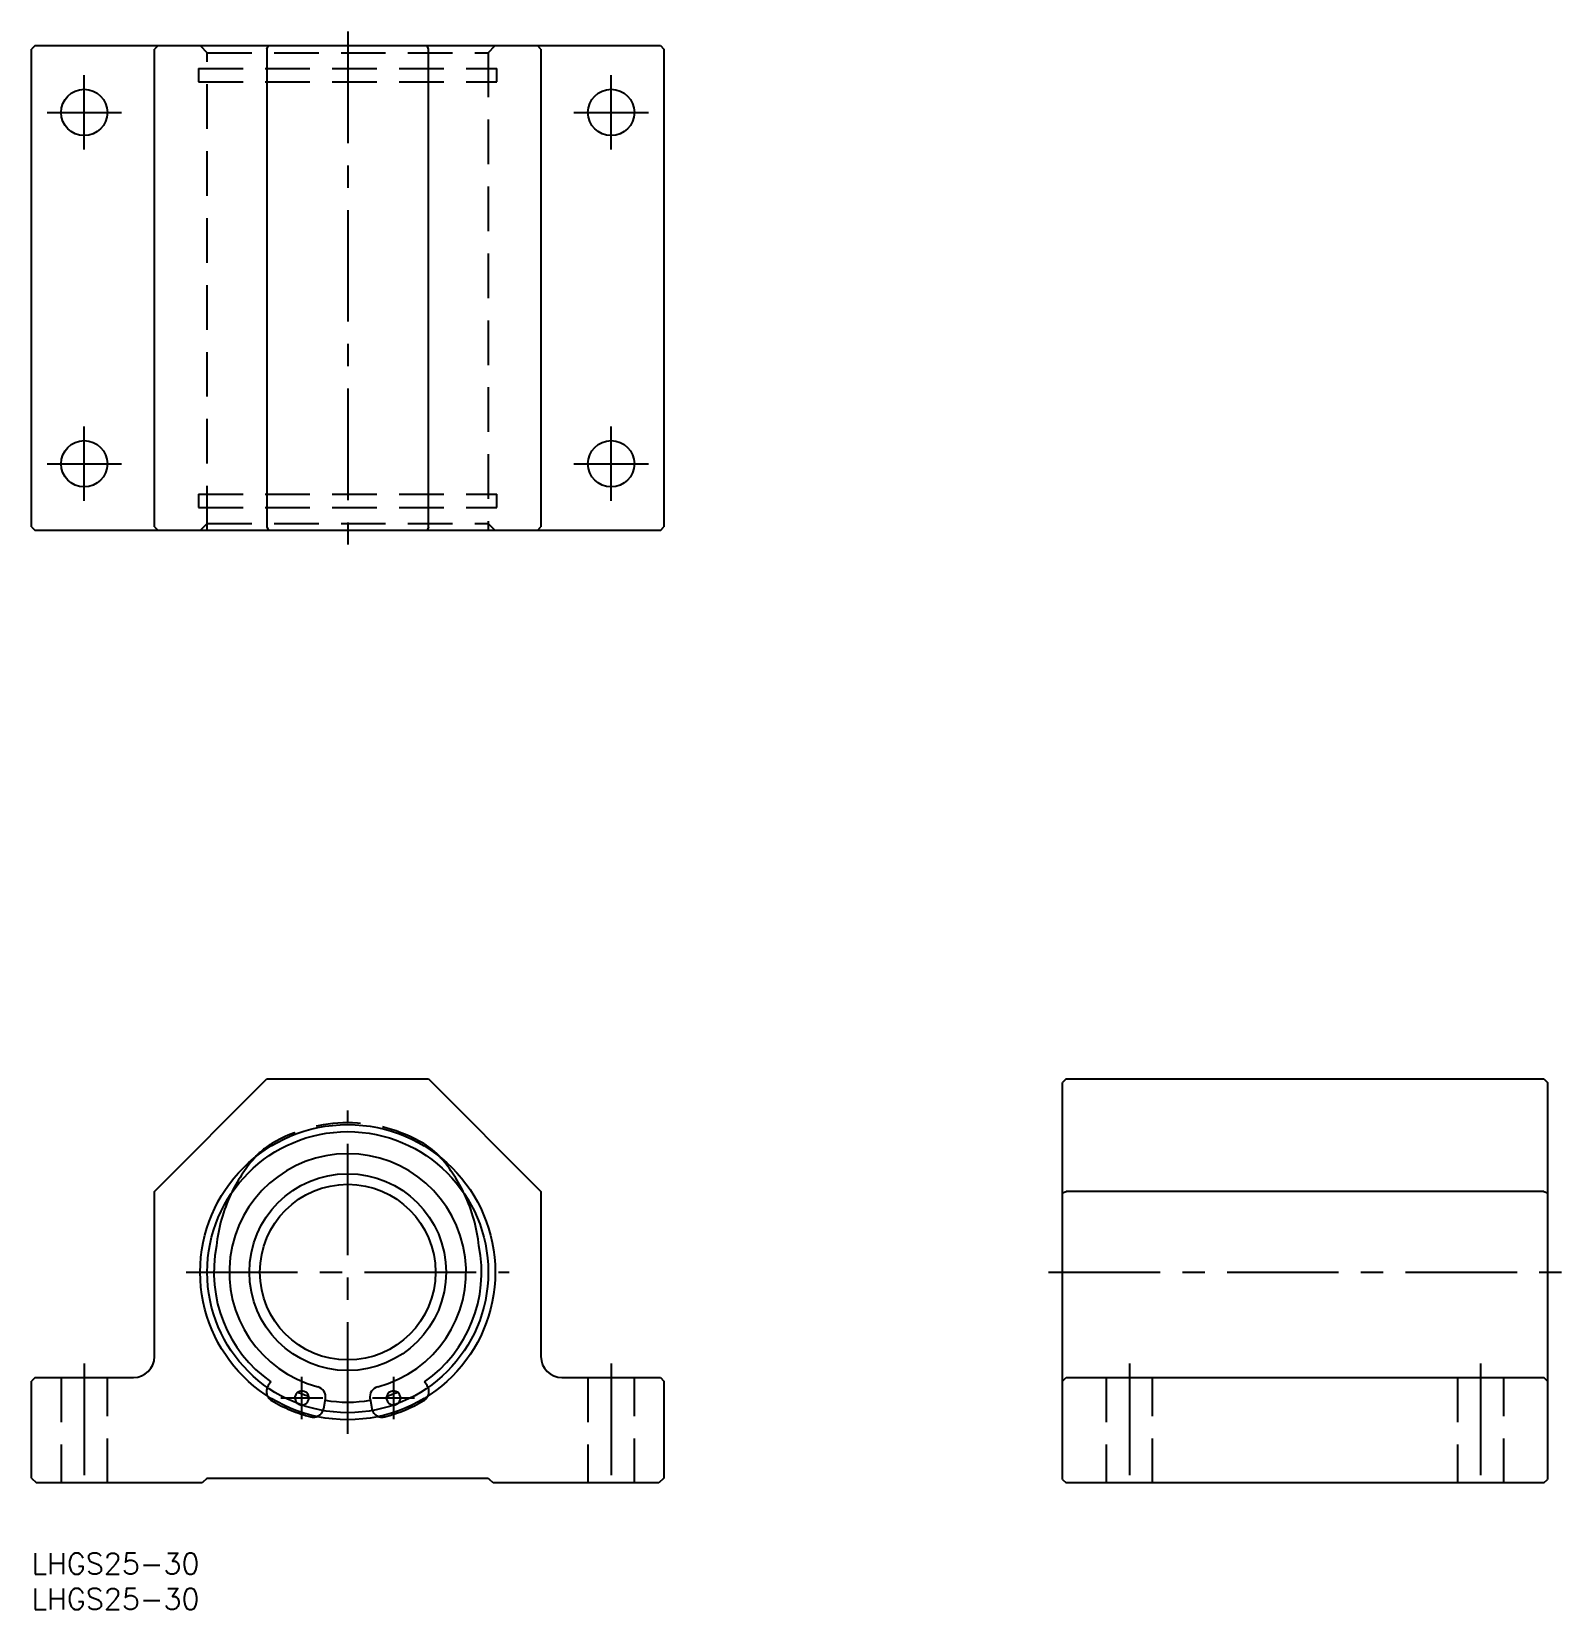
# Model space of a CAD drawing. Extents: x 0 to 218, y -8 to 217.
import ezdxf

# ---------------------------------------------------------------- set-up
doc = ezdxf.new("R2010")
doc.units = 0
doc.header["$LTSCALE"] = 0.5
doc.linetypes.add('CENTER', pattern=[50.8, 31.75, -6.35, 6.35, -6.35])
doc.linetypes.add('DASHED', pattern=[19.05, 12.7, -6.35])
for name, color, linetype in [('MSM_CENTER', 1, 'CENTER'), ('MSM_CONTINUOUS', 7, 'CONTINUOUS'), ('MSM_DASHED', 4, 'DASHED'), ('MSM_PART_NUMBER', 7, 'CONTINUOUS')]:
    doc.layers.add(name, color=color, linetype=linetype)
doc.styles.get("Standard").update_dxf_attribs({"font": 'txt.shx', "height": 3, "bigfont": 'bigfont.shx'})

# ---------------------------------------------------------------- blocks, each defined once
blk = doc.blocks.new('*U5')
at = {"layer": 'MSM_PART_NUMBER'}
blk.add_text('LHGS25-30', height=3, dxfattribs=at).set_placement((0, -3))
blk = doc.blocks.new('*U6')
at = {"layer": 'MSM_PART_NUMBER'}
blk.add_text('LHGS25-30', height=3, dxfattribs=at).set_placement((0, -8))

msp = doc.modelspace()

# ---------------------------------------------------------------- linework, layer by layer
at = {"layer": 'MSM_CENTER'}
for p, q in [((45, 216.55), (45, 143.55)), ((7.5, 199.75), (7.5, 210.35)), ((82.5, 199.75), (82.5, 210.35)), ((2.2, 205.05), (12.8, 205.05)), ((77.2, 205.05), (87.8, 205.05)), ((7.5, 149.75), (7.5, 160.35)), ((82.5, 149.75), (82.5, 160.35)), ((2.2, 155.05), (12.8, 155.05)), ((77.2, 155.05), (87.8, 155.05)), ((45, 17), (45, 63)), ((22, 40), (68, 40)), ((144.76, 40), (217.76, 40)), ((7.5, 27), (7.5, 8)), ((82.5, 27), (82.5, 8)), ((156.26, 27), (156.26, 8)), ((206.26, 27), (206.26, 8)), ((38.48, 19.1), (38.48, 25.1)), ((51.52, 25.1), (51.52, 19.1)), ((35.48, 22.1), (41.48, 22.1)), ((48.52, 22.1), (54.52, 22.1))]:
    msp.add_line(p, q, dxfattribs=at)
at = {"layer": 'MSM_CONTINUOUS'}
for p, q in [((0.5, 214.55), (0, 214.05)), ((0, 146.05), (0, 214.05)), ((0.5, 214.55), (89.5, 214.55)), ((18, 214.55), (17.5, 214.05)), ((17.5, 146.05), (17.5, 214.05)), ((33.5, 214.05), (33.71, 214.55)), ((33.5, 214.05), (33.5, 146.05)), ((56.5, 214.05), (56.29, 214.55)), ((56.5, 146.05), (56.5, 214.05)), ((72.5, 214.05), (72, 214.55)), ((72.5, 214.05), (72.5, 146.05)), ((89.5, 214.55), (90, 214.05)), ((90, 214.05), (90, 146.05)), ((0, 146.05), (0.5, 145.55)), ((17.5, 146.05), (18, 145.55)), ((33.5, 146.05), (33.71, 145.55)), ((56.5, 146.05), (56.29, 145.55)), ((72, 145.55), (72.5, 146.05)), ((89.5, 145.55), (90, 146.05)), ((89.5, 145.55), (0.5, 145.55)), ((17.5, 51.5), (33.5, 67.5)), ((33.5, 67.5), (56.5, 67.5)), ((56.5, 67.5), (72.5, 51.5)), ((147.26, 67.5), (146.76, 67)), ((147.26, 67.5), (215.26, 67.5)), ((215.26, 67.5), (215.76, 67)), ((146.76, 10.5), (146.76, 67)), ((215.76, 67), (215.76, 10.5)), ((17.5, 28), (17.5, 51.5)), ((72.5, 51.5), (72.5, 28)), ((146.76, 51.29), (147.26, 51.5)), ((215.26, 51.5), (147.26, 51.5)), ((215.26, 51.5), (215.76, 51.29)), ((0.5, 25), (0, 24.5)), ((0.5, 25), (14.5, 25)), ((75.5, 25), (89.5, 25)), ((89.5, 25), (90, 24.5)), ((146.76, 24.5), (147.26, 25)), ((147.26, 25), (215.26, 25)), ((215.76, 24.5), (215.26, 25)), ((0, 10.7), (0, 24.5)), ((34.07, 24.4), (33.7, 23.87)), ((56.3, 23.87), (55.93, 24.4)), ((90, 24.5), (90, 10.7)), ((41.58, 20.61), (41.82, 21.99)), ((48.18, 21.99), (48.42, 20.61)), ((0, 10.7), (0.7, 10)), ((24.3, 10), (0.7, 10)), ((25, 10.7), (24.3, 10)), ((25, 10.7), (65, 10.7)), ((65, 10.7), (65.2, 10.5)), ((65.7, 10), (65.2, 10.5)), ((89.3, 10), (65.7, 10)), ((90, 10.7), (89.3, 10)), ((146.76, 10.5), (147.26, 10)), ((215.26, 10), (147.26, 10)), ((215.26, 10), (215.76, 10.5))]:
    msp.add_line(p, q, dxfattribs=at)
for centre, radius in [((7.5, 205.05), 3.3), ((82.5, 205.05), 3.3), ((7.5, 155.05), 3.3), ((82.5, 155.05), 3.3), ((45, 40), 21), ((45, 40), 20), ((45, 40), 14), ((45, 40), 12.5)]:
    msp.add_circle(centre, radius, dxfattribs=at)
for centre, radius, start, end in [((45, 40), 16.85, 284.6888, 255.3112), ((48.71, 41.48), 22.5, 154.6426, 174.2078), ((41.29, 41.48), 22.5, 5.7922, 25.3574), ((45, 40), 19.05, 168.6308, 235), ((45, 40), 19.05, 305, 11.3692), ((14.5, 28), 3, 270, 0), ((75.5, 28), 3, 180, 270), ((34.93, 23.01), 1.5, 145, 156.8107), ((38.48, 22.1), 1, 268.6587, 231.3413), ((45, 40), 18.5, 247.4508, 252.5492), ((40.35, 22.25), 1.5, 350, 75.3112), ((49.65, 22.25), 1.5, 104.6888, 190), ((51.52, 22.1), 1, 308.6587, 271.3412), ((45, 40), 18.5, 287.4508, 292.5492), ((55.07, 23.01), 1.5, 23.1893, 35), ((40.1, 20.87), 1.5, 338.1893, 350), ((45, 40), 18.5, 260, 280), ((49.9, 20.87), 1.5, 190, 201.8107)]:
    msp.add_arc(centre, radius, start, end, dxfattribs=at)
at = {"layer": 'MSM_DASHED'}
for p, q in [((24, 214.55), (25, 213.55)), ((25, 145.55), (25, 213.55)), ((25, 213.55), (65, 213.55)), ((65, 213.55), (66, 214.55)), ((65, 213.55), (65, 145.55)), ((23.75, 211.3), (66.25, 211.3)), ((23.75, 211.3), (23.75, 209.41)), ((66.25, 209.41), (66.25, 211.3)), ((23.75, 209.41), (66.25, 209.41)), ((23.75, 150.7), (66.25, 150.7)), ((23.75, 150.7), (23.75, 148.8)), ((66.25, 148.8), (66.25, 150.7)), ((23.75, 148.8), (66.25, 148.8)), ((25, 146.55), (24, 145.55)), ((25, 146.55), (65, 146.55)), ((66, 145.55), (65, 146.55)), ((4.2, 25), (4.2, 10)), ((10.8, 10), (10.8, 25)), ((79.2, 25), (79.2, 10)), ((85.8, 10), (85.8, 25)), ((152.96, 25), (152.96, 10)), ((159.56, 10), (159.56, 25)), ((202.96, 25), (202.96, 10)), ((209.56, 10), (209.56, 25))]:
    msp.add_line(p, q, dxfattribs=at)
for centre, radius, start, end in [((45, 40), 21.25, 59.4004, 120.5996), ((48.71, 41.48), 22.5, 139.012, 154.6426), ((39.27, 49.68), 10, 120.5996, 139.012), ((50.73, 49.68), 10, 40.988, 59.4004), ((41.29, 41.48), 22.5, 25.3574, 40.988), ((34.93, 23.01), 1.5, 156.8107, 239.3558), ((55.07, 23.01), 1.5, 300.6442, 23.1893), ((45, 40), 21.25, 239.3558, 255.6442), ((38.48, 22.1), 1, 231.3413, 268.6587), ((40.1, 20.87), 1.5, 255.6442, 338.1893), ((49.9, 20.87), 1.5, 201.8107, 284.3558), ((45, 40), 21.25, 284.3558, 300.6442), ((51.52, 22.1), 1, 271.3413, 308.6587)]:
    msp.add_arc(centre, radius, start, end, dxfattribs=at)

# ---------------------------------------------------------------- block references
at = {"layer": 'MSM_CONTINUOUS'}
for name in ['*U5', '*U6']:
    msp.add_blockref(name, (0, 0), dxfattribs=at)

doc.saveas('drawing.dxf')
